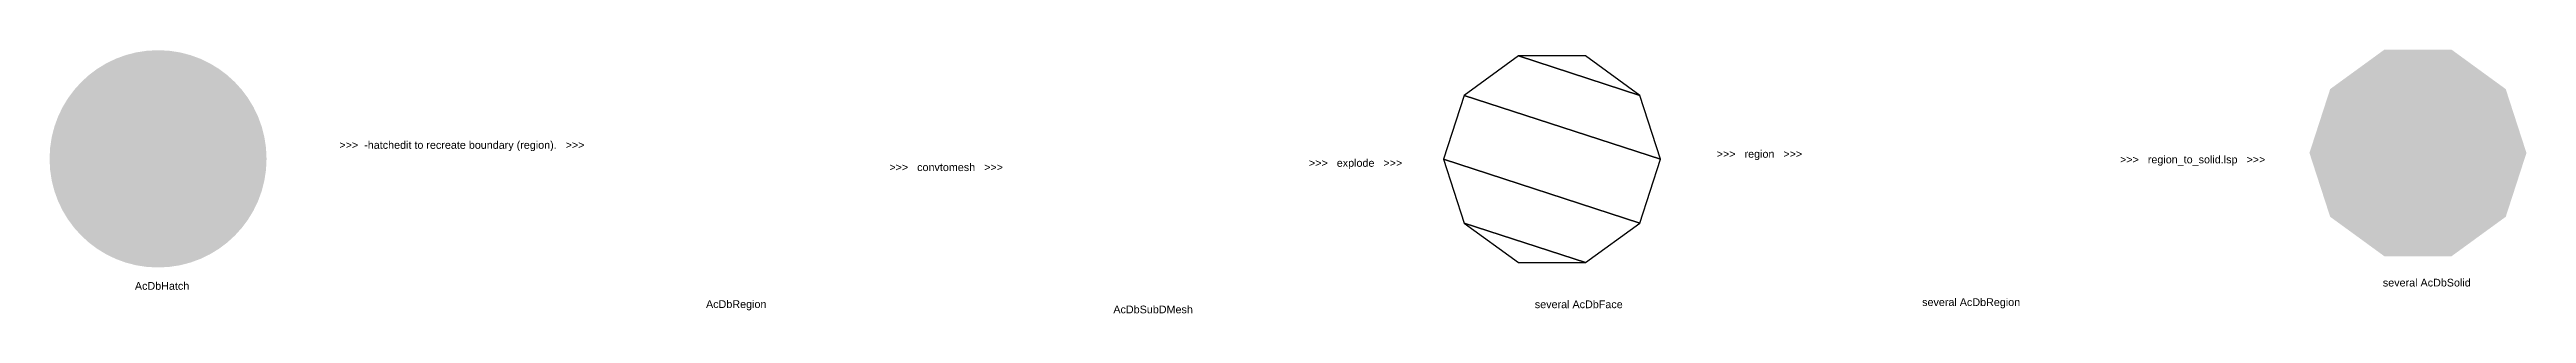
# Model space of a CAD drawing. Header units: inches. Extents: x -300 to 343, y -123 to -55.
import ezdxf

# ---------------------------------------------------------------- set-up
doc = ezdxf.new("R2010")
doc.units = ezdxf.units.IN
doc.header["$MEASUREMENT"] = 0
doc.styles.get("Standard").update_dxf_attribs({"font": 'arial.ttf'})

msp = doc.modelspace()

# ---------------------------------------------------------------- hatches: boundary and pattern name
h = msp.add_hatch(color=256)
h.dxf.hatch_style = 1
edge = h.paths.add_edge_path()
edge.add_arc((-272.01, -83.31), 28.18, 0, 360)

# ---------------------------------------------------------------- linework, layer by layer
for points in [[(343.11, -81.78), (337.73, -65.22), (292.13, -65.22), (306.22, -54.98)], [(337.73, -65.22), (323.64, -54.98), (306.22, -54.98)], [(292.13, -65.22), (286.75, -81.78), (343.11, -81.78), (337.73, -98.34)], [(286.75, -81.78), (292.13, -98.34), (337.73, -98.34), (323.64, -108.58)], [(292.13, -98.34), (306.22, -108.58), (323.64, -108.58)]]:
    msp.add_solid(points)
for points in [[(118.21, -83.43), (112.83, -66.87), (81.33, -56.63), (67.24, -66.87)], [(112.83, -66.87), (98.74, -56.63), (81.33, -56.63)], [(67.24, -66.87), (61.86, -83.43), (112.83, -100), (118.21, -83.43)], [(61.86, -83.43), (67.24, -100), (98.74, -110.23), (112.83, -100)], [(67.24, -100), (81.33, -110.23), (98.74, -110.23)]]:
    msp.add_3dface(points)

# ---------------------------------------------------------------- texts
for s, p in [('>>>  -hatchedit to recreate boundary (region).   >>>', (-224.92, -80.71)), ('>>>   explode   >>>', (26.9, -85.37)), ('>>>   region   >>>', (132.8, -83.03)), ('>>>   region_to_solid.lsp   >>>', (237.54, -84.48)), ('>>>   convtomesh   >>>', (-82.08, -86.48)), ('AcDbHatch', (-278.03, -117.27)), ('several AcDbSolid', (305.81, -116.42)), ('AcDbRegion', (-129.69, -121.99)), ('AcDbSubDMesh', (-23.9, -123.37)), ('several AcDbFace', (85.56, -122.04)), ('several AcDbRegion', (186.15, -121.48))]:
    msp.add_text(s, height=2).set_placement(p)

doc.saveas('drawing.dxf')
